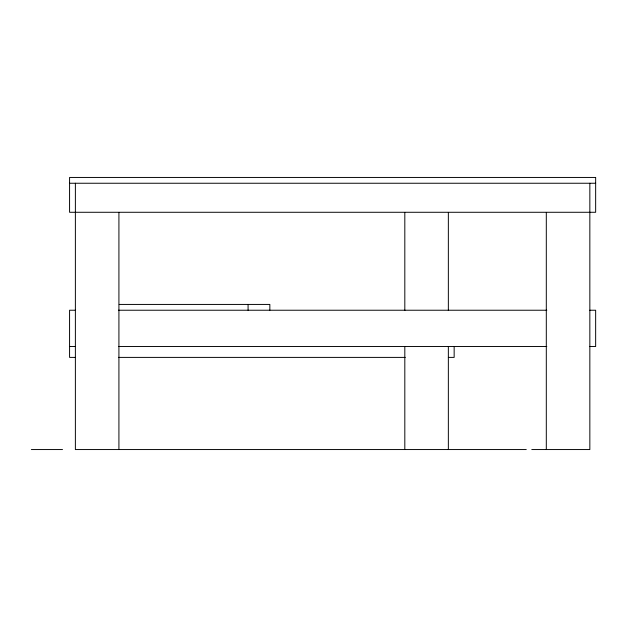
<?xml version="1.0" encoding="UTF-8"?>
<svg xmlns="http://www.w3.org/2000/svg" width="627" height="627" viewBox="0 0 627 627"><rect width="100%" height="100%" fill="white"/><g stroke="black" fill="none" stroke-linecap="round" stroke-linejoin="round"><path stroke-width="0.94" d="M69.573 183.249L595.65 183.249M119.248 304.432L269.845 304.432L269.845 310.232M75.381 310.232L69.573 310.232L69.573 357.398L75.381 357.398M118.417 310.232L546.807 310.232M589.842 310.232L595.65 310.232L595.65 346.519L589.842 346.519M69.573 346.519L75.381 346.519M118.417 346.519L546.807 346.519M118.456 357.398L405.277 357.398M448.352 357.398L454.152 357.398L454.152 346.755M31.35 449.551L62.528 449.551M526.265 449.551L75.381 449.551L75.381 212.624M531.774 449.551L589.842 449.551L589.842 212.624M589.842 183.249L589.842 212.279M546.305 212.624L546.305 449.551M448.352 212.624L448.352 310.53M448.352 346.755L448.352 449.551M404.815 212.624L404.815 310.53M404.815 346.755L404.815 449.551M248.08 304.432L248.08 310.232M118.918 212.624L118.918 449.551M75.381 183.249L75.381 212.279M595.65 177.449L69.573 177.449L69.573 212.279L595.65 212.279L595.65 177.449"/></g></svg>
